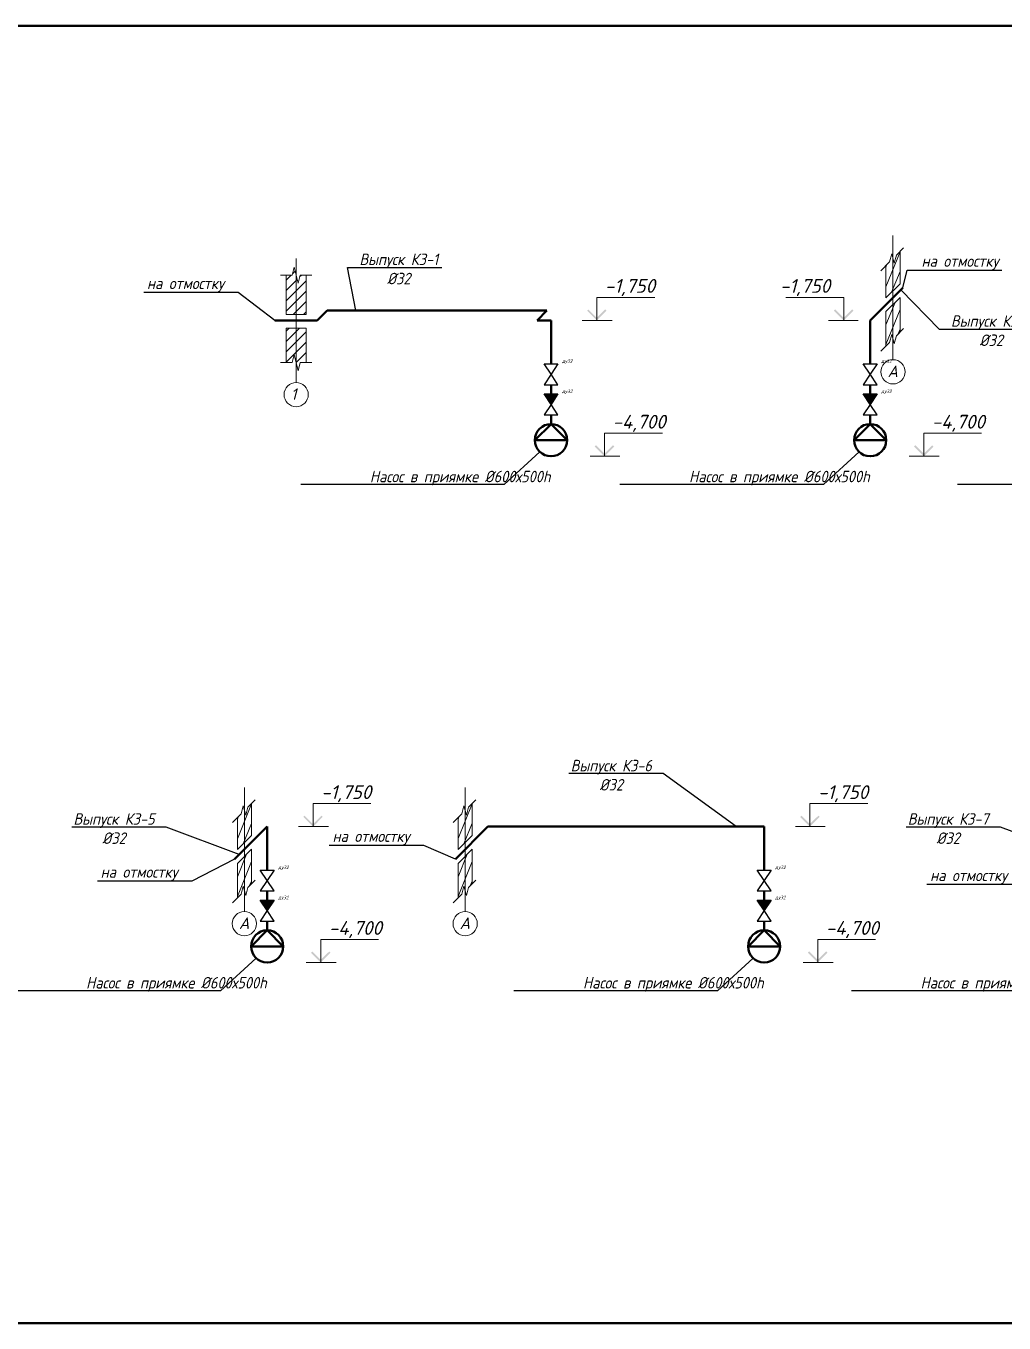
# Model space of a CAD drawing. Header units: millimetres. Extents: x -473555 to 885127, y 4787 to 453528.
# Drawn here: x 285576 to 306824, y 9755 to 37924 of the extents above; entities that cross this region are included whole.
import ezdxf
from ezdxf import colors
from ezdxf.entities.mleader import LeaderData, LeaderLine
from ezdxf.enums import TextEntityAlignment as Align
from ezdxf.math import Vec2, Vec3

# ---------------------------------------------------------------- set-up
doc = ezdxf.new("R2010")
doc.units = ezdxf.units.MM
doc.set_wipeout_variables(frame=1)
doc.layers.add('_ВК-маска', color=255, linetype='Continuous', transparency=0.9)
doc.layers.add('_ВК-Спецификация', color=3, linetype='Continuous', lineweight=15, plot=False, transparency=0.5)
doc.layers.add('ВК_K1', color=34, linetype='Continuous', lineweight=50)
doc.layers.add('ВК_К1_текст', color=34, linetype='Continuous', lineweight=9)
doc.layers.add('ВК_К3_текст', color=4, linetype='Continuous')
doc.styles.add('ISOPEUR', font='isocpeui.ttf', dxfattribs={"width": 0.9})

# ---------------------------------------------------------------- blocks, each defined once
blk = doc.blocks.new('_None')
blk = doc.blocks.new('*U111')
at = {"layer": '_ВК-Спецификация', "style": 'ISOPEUR'}
blk.add_attdef('ДУ', text='', height=50, dxfattribs=at).set_placement((235, 165), align=Align.CENTER)
blk.add_wipeout([(0, 0), (100, -152), (-100, -152)]).dxf.layer = '_ВК-маска'
blk.add_wipeout([(0, 0), (100, -152), (-100, -152)]).dxf.layer = '_ВК-маска'
blk.add_wipeout([(100, -152), (-100, -152), (0, 0)]).dxf.layer = '_ВК-маска'
at = {"linetype": 'ByBlock', "lineweight": 30}
blk.add_lwpolyline([(100, -152), (0, 0), (-100, -152), (100, -152)], dxfattribs=at)
blk.add_wipeout([(0, 0), (100, 151), (-100, 151)]).dxf.layer = '_ВК-маска'
blk.add_lwpolyline([(100, 151), (0, 0), (-100, 151), (100, 151)], dxfattribs=at)
blk = doc.blocks.new('*U225')
at = {"layer": '_ВК-Спецификация', "style": 'ISOPEUR'}
blk.add_attdef('ДУ', text='', height=50, dxfattribs=at).set_placement((235, 165), align=Align.CENTER)
blk.add_wipeout([(0, 0), (100, -152), (-100, -152)]).dxf.layer = '_ВК-маска'
blk.add_wipeout([(0, 0), (100, -152), (-100, -152)]).dxf.layer = '_ВК-маска'
blk.add_wipeout([(100, -152), (-100, -152), (0, 0)]).dxf.layer = '_ВК-маска'
at = {"linetype": 'ByBlock', "lineweight": 30}
blk.add_lwpolyline([(100, -152), (0, 0), (-100, -152), (100, -152)], dxfattribs=at)
blk.add_wipeout([(0, 0), (100, 151), (-100, 151)]).dxf.layer = '_ВК-маска'
h = blk.add_hatch(color=256)
h.dxf.hatch_style = 1
h.paths.add_polyline_path([(0, 0), (100, 151), (-100, 151)])
blk.add_lwpolyline([(100, 151), (0, 0), (-100, 151), (100, 151)], dxfattribs=at)
blk = doc.blocks.new('*U157')
at = {"linetype": 'ByBlock', "lineweight": -2}
h = blk.add_hatch(color=256, dxfattribs=at)
h.paths.add_polyline_path([(527, 212), (499, 240), (315, 57), (315, 0)])
h.paths.add_polyline_path([(131, 240), (103, 212), (315, 0), (315, 57)])
for p, q in [((315, 0), (315, 500)), ((315, 500), (1572, 500)), ((649, 0), (0, 0))]:
    blk.add_line(p, q, dxfattribs=at)
at = {"linetype": 'ByBlock', "style": 'ISOPEUR'}
blk.add_attdef('ОТМЕТКА', (521, 600), '', height=300, dxfattribs=at)
blk = doc.blocks.new('*U149')
at = {"lineweight": 15}
h = blk.add_hatch(dxfattribs=at)
h.set_pattern_fill('ANSI31', color=256, scale=50, angle=23, style=0)
h.set_pattern_definition([(68, (3183.52, 294.12), (-147.1904, 59.469), [])])
h.paths.add_polyline_path([(153, 993), (73, 913), (27, 740), (-27, 940), (-73, 766), (-153, 686), (-153, -12), (153, 295)])
h = blk.add_hatch(dxfattribs=at)
h.set_pattern_fill('ANSI31', color=256, scale=50, angle=23, style=0)
h.set_pattern_definition([(68, (3183.52, 310.29), (-147.1904, 59.469), [])])
h.paths.add_polyline_path([(153, -4), (-153, -311), (-153, -1060), (-73, -980), (-27, -807), (27, -1007), (73, -834), (153, -754)])
at = {"lineweight": 15, "ltscale": 100}
blk.add_line((0, 1340), (0, -1356), dxfattribs=at)
at = {"lineweight": 15, "ltscale": 2}
for points in [[(232, 1072), (73, 913), (27, 740), (-27, 940), (-73, 766), (-262, 577)], [(232, -675), (73, -834), (27, -1007), (-27, -807), (-73, -980), (-262, -1169)]]:
    blk.add_lwpolyline(points, dxfattribs=at)
at = {"lineweight": 15}
for points in [[(153, 993), (153, 295), (-153, -12), (-153, 686)], [(-153, -1060), (-153, -311), (153, -4), (153, -754)]]:
    blk.add_lwpolyline(points, dxfattribs=at)
at = {"lineweight": 15, "ltscale": 100}
blk.add_circle((0, -1619), 263, dxfattribs=at)
at = {"lineweight": 15, "ltscale": 100, "style": 'ISOPEUR'}
blk.add_attdef('ОСЬ', (-118, -1734), '', height=250, dxfattribs=at)
blk = doc.blocks.new('*U19')
at = {"lineweight": 15}
h = blk.add_hatch(dxfattribs=at)
h.set_pattern_fill('ANSI31', color=256, scale=50, style=0)
h.set_pattern_definition([(45, (1524.6, -16.17), (-112.253, 112.253), [])])
h.paths.add_polyline_path([(216, 974), (85, 974), (42, 799), (-46, 1149), (-90, 974), (-217, 974), (-217, 123), (216, 123)])
h = blk.add_hatch(dxfattribs=at)
h.set_pattern_fill('ANSI31', color=256, scale=50, style=0)
h.set_pattern_definition([(45, (1524.6, 0), (-112.253, 112.253), [])])
h.paths.add_polyline_path([(216, -176), (-217, -176), (-217, -925), (-90, -925), (-46, -750), (42, -1100), (85, -925), (216, -925)])
at = {"lineweight": 15, "ltscale": 100}
blk.add_line((0, 1340), (0, -1356), dxfattribs=at)
at = {"lineweight": 15}
blk.add_line((0, 158), (0, -158), dxfattribs=at)
at = {"linetype": 'ByBlock', "lineweight": 15}
for points in [[(339, 974), (85, 974), (42, 799), (-46, 1149), (-90, 974), (-343, 974)], [(339, -925), (85, -925), (42, -1100), (-46, -750), (-90, -925), (-343, -925)]]:
    blk.add_lwpolyline(points, dxfattribs=at)
at = {"lineweight": 15}
for points in [[(216, 974), (216, 123), (-217, 123), (-217, 974)], [(-217, -925), (-217, -176), (216, -176), (216, -925)]]:
    blk.add_lwpolyline(points, dxfattribs=at)
at = {"lineweight": 15, "ltscale": 100}
blk.add_circle((0, -1619), 263, dxfattribs=at)
at = {"lineweight": 15, "ltscale": 100, "style": 'ISOPEUR'}
blk.add_attdef('ОСЬ', (-118, -1734), '', height=250, dxfattribs=at)
blk = doc.blocks.new('*U146')
at = {"linetype": 'ByBlock', "lineweight": -2}
h = blk.add_hatch(color=256, dxfattribs=at)
h.paths.add_polyline_path([(-527, 212), (-499, 240), (-315, 57), (-315, 0)])
h.paths.add_polyline_path([(-131, 240), (-103, 212), (-315, 0), (-315, 57)])
for p, q in [((-315, 500), (-1572, 500)), ((-315, 0), (-315, 500)), ((-649, 0), (0, 0))]:
    blk.add_line(p, q, dxfattribs=at)
at = {"linetype": 'ByBlock', "style": 'ISOPEUR'}
blk.add_attdef('ОТМЕТКА', (-1565, 600), '', height=300, dxfattribs=at)

msp = doc.modelspace()

# ---------------------------------------------------------------- linework, layer by layer
at = {"layer": 'ВК_K1'}
for p, q in [((304623.3, 32235.9), (303916.2, 31528.8)), ((292117.1, 31740.9), (291905, 31528.8)), ((296894.4, 31740.9), (292117.1, 31740.9)), ((296682.2, 31528.8), (296894.4, 31740.9)), ((291905, 31528.8), (290982.2, 31528.8)), ((296982.2, 31528.8), (296682.2, 31528.8)), ((296632.2, 28928.8), (296982.2, 29278.8)), ((296982.2, 29278.8), (297332.2, 28928.8)), ((303566.2, 28928.8), (303916.2, 29278.8)), ((303916.2, 29278.8), (304266.2, 28928.8)), ((297332.2, 28928.8), (296632.2, 28928.8)), ((304266.2, 28928.8), (303566.2, 28928.8)), ((295612, 20535.1), (294904.9, 19828)), ((301612, 20535.1), (295612, 20535.1)), ((290467, 17935.1), (290817, 18285.1)), ((290817, 18285.1), (291167, 17935.1)), ((301262, 17935.1), (301612, 18285.1)), ((301612, 18285.1), (301962, 17935.1)), ((291167, 17935.1), (290467, 17935.1)), ((301962, 17935.1), (301262, 17935.1))]:
    msp.add_line(p, q, dxfattribs=at)
msp.add_lwpolyline([(163169, 37924.2), (328100.9, 37924.2), (328100.9, 9755), (163169, 9755)], close=True, dxfattribs=at)
for centre in [(296982.2, 28928.8), (303916.2, 28928.8), (290817, 17935.1), (301612, 17935.1)]:
    msp.add_circle(centre, 350, dxfattribs=at)

# ---------------------------------------------------------------- block references
for name, p, values in [('*U19', (291446.2, 31536.9), {'ОСЬ': '1'}), ('*U149', (295117.1, 20048.2), {'ОСЬ': 'A'})]:
    msp.add_blockref(name, p).add_auto_attribs(values)
at = {"layer": 'ВК_К1_текст'}
ref = msp.add_blockref('*U157', (297662, 31528.8), dxfattribs=at)
ref.add_attrib('ОТМЕТКА', '-1,750', (298152.4, 32128.8), dxfattribs={"layer": '0', "linetype": 'ByBlock', "height": 300, "style": 'ISOPEUR'})
ref = msp.add_blockref('*U146', (303656.4, 31528.8), dxfattribs=at)
ref.add_attrib('ОТМЕТКА', '-1,750', (301955.8, 32128.8), dxfattribs={"layer": '0', "linetype": 'ByBlock', "height": 300, "style": 'ISOPEUR'})
ref = msp.add_blockref('*U157', (297830.3, 28578.8), dxfattribs=at)
ref.add_attrib('ОТМЕТКА', '-4,700', (298320.7, 29178.8), dxfattribs={"layer": '0', "linetype": 'ByBlock', "height": 300, "style": 'ISOPEUR'})
ref = msp.add_blockref('*U157', (304764.3, 28578.8), dxfattribs=at)
ref.add_attrib('ОТМЕТКА', '-4,700', (305254.6, 29178.8), dxfattribs={"layer": '0', "linetype": 'ByBlock', "height": 300, "style": 'ISOPEUR'})
ref = msp.add_blockref('*U157', (291496.8, 20535.1), dxfattribs=at)
ref.add_attrib('ОТМЕТКА', '-1,750', (291987.2, 21135.1), dxfattribs={"layer": '0', "linetype": 'ByBlock', "height": 300, "style": 'ISOPEUR'})
ref = msp.add_blockref('*U157', (302291.8, 20535.1), dxfattribs=at)
ref.add_attrib('ОТМЕТКА', '-1,750', (302782.2, 21135.1), dxfattribs={"layer": '0', "linetype": 'ByBlock', "height": 300, "style": 'ISOPEUR'})
ref = msp.add_blockref('*U157', (291665.1, 17585.1), dxfattribs=at)
ref.add_attrib('ОТМЕТКА', '-4,700', (292155.5, 18185.1), dxfattribs={"layer": '0', "linetype": 'ByBlock', "height": 300, "style": 'ISOPEUR'})
ref = msp.add_blockref('*U157', (302460.1, 17585.1), dxfattribs=at)
ref.add_attrib('ОТМЕТКА', '-4,700', (302950.5, 18185.1), dxfattribs={"layer": '0', "linetype": 'ByBlock', "height": 300, "style": 'ISOPEUR'})

# ---------------------------------------------------------------- leaders
at = {"layer": 'ВК_К1_текст', "linetype": 'Continuous'}
ml = msp.add_multileader_mtext('Standard', dxfattribs=at)
ml.set_content('%%C50', color=256, style='ISOPEUR')
ml.set_leader_properties()
ml.set_arrow_properties(name='NONE')
ml.build(insert=Vec2(0, 0))
ml.multileader.update_dxf_attribs({"text_left_attachment_type": 6, "text_right_attachment_type": 6, "dogleg_length": 0.1, "arrow_head_size": 250, "scale": 100})
ctx = ml.context
ctx.base_point, ctx.scale, ctx.char_height, ctx.arrow_head_size, ctx.landing_gap_size, ctx.plane_origin = Vec3(277198.9, 36059.9), 100, 250, 250, 200, Vec3(286178, 25583.7)
ctx.left_attachment, ctx.right_attachment, ctx.text_align_type = 6, 6, 1
notes = []
notes.append((ctx, [(1, (1, 1, 0), (278103.8, 36059.9), (-1, 0), 10, [(0, [(278426.5, 35495)], 0, [])])]))
ctx.mtext.insert, ctx.mtext.width, ctx.mtext.alignment, ctx.mtext.flow_direction = Vec3(277646.3, 36359.9), 549.811, 2, 5
ml = msp.add_multileader_mtext('Standard', dxfattribs=at)
ml.set_content('q=2,7л/с\\Pv=0,63м/с\\Ph/d=0,53', color=256, style='ISOPEUR')
ml.set_leader_properties()
ml.set_arrow_properties(name='NONE')
ml.build(insert=Vec2(0, 0))
ml.multileader.update_dxf_attribs({"text_left_attachment_type": 6, "text_right_attachment_type": 6, "dogleg_length": 0.1, "arrow_head_size": 250, "scale": 100})
ctx = ml.context
ctx.base_point, ctx.scale, ctx.char_height, ctx.arrow_head_size, ctx.landing_gap_size, ctx.plane_origin = Vec3(236978.1, 28376.8), 100, 250, 250, 200, Vec3(252444.3, 23512)
ctx.left_attachment, ctx.right_attachment, ctx.text_align_type = 6, 6, 1
notes.append((ctx, [(1, (1, 1, 0), (238799.2, 28376.8), (-1, 0), 10, [(0, [(241743.3, 27312.1)], 0, [])])]))
ctx.mtext.insert, ctx.mtext.width, ctx.mtext.alignment, ctx.mtext.flow_direction = Vec3(237883.7, 28676.8), 1393.182, 2, 5
ml = msp.add_multileader_mtext('Standard', dxfattribs=at)
ml.set_content('Насос в приямке %%C600х500h', color=256, style='ISOPEUR')
ml.set_leader_properties()
ml.set_arrow_properties(name='NONE')
ml.build(insert=Vec2(0, 0))
ml.multileader.update_dxf_attribs({"text_left_attachment_type": 6, "text_right_attachment_type": 6, "dogleg_length": 0.1, "arrow_head_size": 250, "scale": 100})
ctx = ml.context
ctx.base_point, ctx.scale, ctx.char_height, ctx.arrow_head_size, ctx.landing_gap_size, ctx.plane_origin = Vec3(294060.9, 27964.1), 100, 250, 250, 200, Vec3(304153.6, 17487.9)
ctx.left_attachment, ctx.right_attachment, ctx.text_align_type = 6, 6, 1
notes.append((ctx, [(1, (1, 1, 0), (295968, 27964.1), (-1, 0), 10, [(0, [(296741.2, 28675)], 0, [])])]))
ctx.mtext.insert, ctx.mtext.width, ctx.mtext.alignment, ctx.mtext.flow_direction = Vec3(295009.5, 28264.1), 1666.841, 2, 5
ml = msp.add_multileader_mtext('Standard', dxfattribs=at)
ml.set_content('Насос в приямке %%C600х500h', color=256, style='ISOPEUR')
ml.set_leader_properties()
ml.set_arrow_properties(name='NONE')
ml.build(insert=Vec2(0, 0))
ml.multileader.update_dxf_attribs({"text_left_attachment_type": 6, "text_right_attachment_type": 6, "dogleg_length": 0.1, "arrow_head_size": 250, "scale": 100})
ctx = ml.context
ctx.base_point, ctx.scale, ctx.char_height, ctx.arrow_head_size, ctx.landing_gap_size, ctx.plane_origin = Vec3(300994.8, 27964.1), 100, 250, 250, 200, Vec3(311087.6, 17487.9)
ctx.left_attachment, ctx.right_attachment, ctx.text_align_type = 6, 6, 1
notes.append((ctx, [(1, (1, 1, 0), (302901.9, 27964.1), (-1, 0), 10, [(0, [(303675.2, 28675)], 0, [])])]))
ctx.mtext.insert, ctx.mtext.width, ctx.mtext.alignment, ctx.mtext.flow_direction = Vec3(301943.4, 28264.1), 1666.841, 2, 5
ml = msp.add_multileader_mtext('Standard', dxfattribs=at)
ml.set_content('Насос в приямке %%C600х500h', color=256, style='ISOPEUR')
ml.set_leader_properties()
ml.set_arrow_properties(name='NONE')
ml.build(insert=Vec2(0, 0))
ml.multileader.update_dxf_attribs({"text_left_attachment_type": 6, "text_right_attachment_type": 6, "dogleg_length": 0.1, "arrow_head_size": 250, "scale": 100})
ctx = ml.context
ctx.base_point, ctx.scale, ctx.char_height, ctx.arrow_head_size, ctx.landing_gap_size, ctx.plane_origin = Vec3(308328.2, 27964.1), 100, 250, 250, 200, Vec3(318420.9, 17487.9)
ctx.left_attachment, ctx.right_attachment, ctx.text_align_type = 6, 6, 1
notes.append((ctx, [(1, (1, 1, 0), (310235.3, 27964.1), (-1, 0), 10, [(0, [(311008.5, 28675)], 0, [])])]))
ctx.mtext.insert, ctx.mtext.width, ctx.mtext.alignment, ctx.mtext.flow_direction = Vec3(309276.7, 28264.1), 1666.841, 2, 5
ml = msp.add_multileader_mtext('Standard', dxfattribs=at)
ml.set_content('Насос в приямке %%C600х500h', color=256, style='ISOPEUR')
ml.set_leader_properties()
ml.set_arrow_properties(name='NONE')
ml.build(insert=Vec2(0, 0))
ml.multileader.update_dxf_attribs({"text_left_attachment_type": 6, "text_right_attachment_type": 6, "dogleg_length": 0.1, "arrow_head_size": 250, "scale": 100})
ctx = ml.context
ctx.base_point, ctx.scale, ctx.char_height, ctx.arrow_head_size, ctx.landing_gap_size, ctx.plane_origin = Vec3(316720.9, 27964.1), 100, 250, 250, 200, Vec3(326813.6, 17487.9)
ctx.left_attachment, ctx.right_attachment, ctx.text_align_type = 6, 6, 1
notes.append((ctx, [(1, (1, 1, 0), (318628, 27964.1), (-1, 0), 10, [(0, [(319401.2, 28675)], 0, [])])]))
ctx.mtext.insert, ctx.mtext.width, ctx.mtext.alignment, ctx.mtext.flow_direction = Vec3(317669.4, 28264.1), 1666.841, 2, 5
ml = msp.add_multileader_mtext('Standard', dxfattribs=at)
ml.set_content('%%C50', color=256, style='ISOPEUR')
ml.set_leader_properties()
ml.set_arrow_properties(name='NONE')
ml.build(insert=Vec2(0, 0))
ml.multileader.update_dxf_attribs({"text_left_attachment_type": 6, "text_right_attachment_type": 6, "dogleg_length": 0.1, "arrow_head_size": 250, "scale": 100})
ctx = ml.context
ctx.base_point, ctx.scale, ctx.char_height, ctx.arrow_head_size, ctx.landing_gap_size, ctx.plane_origin = Vec3(268797.4, 27072.7), 100, 250, 250, 200, Vec3(277776.5, 16596.5)
ctx.left_attachment, ctx.right_attachment, ctx.text_align_type = 6, 6, 1
notes.append((ctx, [(1, (1, 1, 0), (269702.3, 27072.7), (-1, 0), 10, [(0, [(270025.1, 26507.8)], 0, [])])]))
ctx.mtext.insert, ctx.mtext.width, ctx.mtext.alignment, ctx.mtext.flow_direction = Vec3(269244.9, 27372.7), 549.811, 2, 5
ml = msp.add_multileader_mtext('Standard', dxfattribs=at)
ml.set_content('q=4,7л/с\\Pv=0,73м/с\\Ph/d=0,4', color=256, style='ISOPEUR')
ml.set_leader_properties()
ml.set_arrow_properties(name='NONE')
ml.build(insert=Vec2(0, 0))
ml.multileader.update_dxf_attribs({"text_left_attachment_type": 6, "text_right_attachment_type": 6, "dogleg_length": 0.1, "arrow_head_size": 250, "scale": 100})
ctx = ml.context
ctx.base_point, ctx.scale, ctx.char_height, ctx.arrow_head_size, ctx.landing_gap_size, ctx.plane_origin = Vec3(235470.3, 26869), 100, 250, 250, 200, Vec3(250936.6, 22004.2)
ctx.left_attachment, ctx.right_attachment, ctx.text_align_type = 6, 6, 1
notes.append((ctx, [(1, (1, 1, 0), (237291.5, 26869), (-1, 0), 10, [(0, [(240235.5, 25804.3)], 0, [])])]))
ctx.mtext.insert, ctx.mtext.width, ctx.mtext.alignment, ctx.mtext.flow_direction = Vec3(236375.9, 27169), 1393.182, 2, 5
ml = msp.add_multileader_mtext('Standard', dxfattribs=at)
ml.set_content('q=4,7л/с\\Pv=0,73м/с\\Ph/d=0,4', color=256, style='ISOPEUR')
ml.set_leader_properties()
ml.set_arrow_properties(name='NONE')
ml.build(insert=Vec2(0, 0))
ml.multileader.update_dxf_attribs({"text_left_attachment_type": 6, "text_right_attachment_type": 6, "dogleg_length": 0.1, "arrow_head_size": 250, "scale": 100})
ctx = ml.context
ctx.base_point, ctx.scale, ctx.char_height, ctx.arrow_head_size, ctx.landing_gap_size, ctx.plane_origin = Vec3(243789.9, 23144.7), 100, 250, 250, 200, Vec3(259113.1, 17713.2)
ctx.left_attachment, ctx.right_attachment, ctx.text_align_type = 6, 6, 1
notes.append((ctx, [(0, (1, 1, 0), (243779.9, 23144.7), (1, 0), 10, [(0, [(243034, 24447)], 0, [])])]))
ctx.mtext.insert, ctx.mtext.width, ctx.mtext.alignment, ctx.mtext.flow_direction = Vec3(244695.5, 23444.7), 1393.182, 2, 5
ml = msp.add_multileader_mtext('Standard', dxfattribs=at)
ml.set_content('%%C50', color=256, style='ISOPEUR')
ml.set_leader_properties()
ml.set_arrow_properties(name='NONE')
ml.build(insert=Vec2(0, 0))
ml.multileader.update_dxf_attribs({"text_left_attachment_type": 6, "text_right_attachment_type": 6, "dogleg_length": 0.1, "arrow_head_size": 250, "scale": 100})
ctx = ml.context
ctx.base_point, ctx.scale, ctx.char_height, ctx.arrow_head_size, ctx.landing_gap_size, ctx.plane_origin = Vec3(276419, 23413.6), 100, 250, 250, 200, Vec3(285398.1, 12580.5)
ctx.left_attachment, ctx.right_attachment, ctx.text_align_type = 6, 6, 1
notes.append((ctx, [(1, (1, 1, 0), (277323.8, 23413.6), (-1, 0), 10, [(0, [(277646.6, 22491.8)], 0, [])])]))
ctx.mtext.insert, ctx.mtext.width, ctx.mtext.alignment, ctx.mtext.flow_direction = Vec3(276866.4, 23713.6), 549.811, 2, 5
ml = msp.add_multileader_mtext('Standard', dxfattribs=at)
ml.set_content('%%C50', color=256, style='ISOPEUR')
ml.set_leader_properties()
ml.set_arrow_properties(name='NONE')
ml.build(insert=Vec2(0, 0))
ml.multileader.update_dxf_attribs({"text_left_attachment_type": 6, "text_right_attachment_type": 6, "dogleg_length": 0.1, "arrow_head_size": 250, "scale": 100})
ctx = ml.context
ctx.base_point, ctx.scale, ctx.char_height, ctx.arrow_head_size, ctx.landing_gap_size, ctx.plane_origin = Vec3(271430.1, 22545), 100, 250, 250, 200, Vec3(280409.2, 12068.9)
ctx.left_attachment, ctx.right_attachment, ctx.text_align_type = 6, 6, 1
notes.append((ctx, [(1, (1, 1, 0), (272334.9, 22545), (-1, 0), 10, [(0, [(272657.7, 21980.2)], 0, [])])]))
ctx.mtext.insert, ctx.mtext.width, ctx.mtext.alignment, ctx.mtext.flow_direction = Vec3(271877.5, 22845), 549.811, 2, 5
ml = msp.add_multileader_mtext('Standard', dxfattribs=at)
ml.set_content('%%C50', color=256, style='ISOPEUR')
ml.set_leader_properties()
ml.set_arrow_properties(name='NONE')
ml.build(insert=Vec2(0, 0))
ml.multileader.update_dxf_attribs({"text_left_attachment_type": 6, "text_right_attachment_type": 6, "dogleg_length": 0.1, "arrow_head_size": 250, "scale": 100})
ctx = ml.context
ctx.base_point, ctx.scale, ctx.char_height, ctx.arrow_head_size, ctx.landing_gap_size, ctx.plane_origin = Vec3(274534.6, 21433.7), 100, 250, 250, 200, Vec3(283513.7, 10600.6)
ctx.left_attachment, ctx.right_attachment, ctx.text_align_type = 6, 6, 1
notes.append((ctx, [(1, (1, 1, 0), (275439.4, 21433.7), (-1, 0), 10, [(0, [(275762.2, 20511.9)], 0, [])])]))
ctx.mtext.insert, ctx.mtext.width, ctx.mtext.alignment, ctx.mtext.flow_direction = Vec3(274982, 21733.7), 549.811, 2, 5
ml = msp.add_multileader_mtext('Standard', dxfattribs=at)
ml.set_content('Насос в приямке %%C600х500h', color=256, style='ISOPEUR')
ml.set_leader_properties()
ml.set_arrow_properties(name='NONE')
ml.build(insert=Vec2(0, 0))
ml.multileader.update_dxf_attribs({"text_left_attachment_type": 6, "text_right_attachment_type": 6, "dogleg_length": 0.1, "arrow_head_size": 250, "scale": 100})
ctx = ml.context
ctx.base_point, ctx.scale, ctx.char_height, ctx.arrow_head_size, ctx.landing_gap_size, ctx.plane_origin = Vec3(287895.7, 16970.4), 100, 250, 250, 200, Vec3(297988.4, 6494.3)
ctx.left_attachment, ctx.right_attachment, ctx.text_align_type = 6, 6, 1
notes.append((ctx, [(1, (1, 1, 0), (289802.8, 16970.4), (-1, 0), 10, [(0, [(290576, 17681.3)], 0, [])])]))
ctx.mtext.insert, ctx.mtext.width, ctx.mtext.alignment, ctx.mtext.flow_direction = Vec3(288844.3, 17270.4), 1666.841, 2, 5
ml = msp.add_multileader_mtext('Standard', dxfattribs=at)
ml.set_content('Насос в приямке %%C600х500h', color=256, style='ISOPEUR')
ml.set_leader_properties()
ml.set_arrow_properties(name='NONE')
ml.build(insert=Vec2(0, 0))
ml.multileader.update_dxf_attribs({"text_left_attachment_type": 6, "text_right_attachment_type": 6, "dogleg_length": 0.1, "arrow_head_size": 250, "scale": 100})
ctx = ml.context
ctx.base_point, ctx.scale, ctx.char_height, ctx.arrow_head_size, ctx.landing_gap_size, ctx.plane_origin = Vec3(298690.7, 16970.4), 100, 250, 250, 200, Vec3(308783.5, 6494.3)
ctx.left_attachment, ctx.right_attachment, ctx.text_align_type = 6, 6, 1
notes.append((ctx, [(1, (1, 1, 0), (300597.8, 16970.4), (-1, 0), 10, [(0, [(301371.1, 17681.3)], 0, [])])]))
ctx.mtext.insert, ctx.mtext.width, ctx.mtext.alignment, ctx.mtext.flow_direction = Vec3(299639.3, 17270.4), 1666.841, 2, 5
ml = msp.add_multileader_mtext('Standard', dxfattribs=at)
ml.set_content('Насос в приямке %%C600х500h', color=256, style='ISOPEUR')
ml.set_leader_properties()
ml.set_arrow_properties(name='NONE')
ml.build(insert=Vec2(0, 0))
ml.multileader.update_dxf_attribs({"text_left_attachment_type": 6, "text_right_attachment_type": 6, "dogleg_length": 0.1, "arrow_head_size": 250, "scale": 100})
ctx = ml.context
ctx.base_point, ctx.scale, ctx.char_height, ctx.arrow_head_size, ctx.landing_gap_size, ctx.plane_origin = Vec3(306024.1, 16970.4), 100, 250, 250, 200, Vec3(316116.8, 6494.3)
ctx.left_attachment, ctx.right_attachment, ctx.text_align_type = 6, 6, 1
notes.append((ctx, [(1, (1, 1, 0), (307931.2, 16970.4), (-1, 0), 10, [(0, [(308704.4, 17681.3)], 0, [])])]))
ctx.mtext.insert, ctx.mtext.width, ctx.mtext.alignment, ctx.mtext.flow_direction = Vec3(306972.6, 17270.4), 1666.841, 2, 5
ml = msp.add_multileader_mtext('Standard', dxfattribs=at)
ml.set_content('Насос в приямке %%C600х500h', color=256, style='ISOPEUR')
ml.set_leader_properties()
ml.set_arrow_properties(name='NONE')
ml.build(insert=Vec2(0, 0))
ml.multileader.update_dxf_attribs({"text_left_attachment_type": 6, "text_right_attachment_type": 6, "dogleg_length": 0.1, "arrow_head_size": 250, "scale": 100})
ctx = ml.context
ctx.base_point, ctx.scale, ctx.char_height, ctx.arrow_head_size, ctx.landing_gap_size, ctx.plane_origin = Vec3(314085.3, 16970.4), 100, 250, 250, 200, Vec3(324178.1, 6494.3)
ctx.left_attachment, ctx.right_attachment, ctx.text_align_type = 6, 6, 1
notes.append((ctx, [(1, (1, 1, 0), (315992.4, 16970.4), (-1, 0), 10, [(0, [(316765.7, 17681.3)], 0, [])])]))
ctx.mtext.insert, ctx.mtext.width, ctx.mtext.alignment, ctx.mtext.flow_direction = Vec3(315033.9, 17270.4), 1666.841, 2, 5
ml = msp.add_multileader_mtext('Standard', dxfattribs=at)
ml.set_content('Выпуск К1-4\\P%%C100', color=256, style='ISOPEUR')
ml.set_leader_properties()
ml.set_arrow_properties(name='NONE')
ml.build(insert=Vec2(0, 0))
ml.multileader.update_dxf_attribs({"text_left_attachment_type": 6, "text_right_attachment_type": 6, "dogleg_length": 0.1, "arrow_head_size": 250, "scale": 100})
ctx = ml.context
ctx.base_point, ctx.scale, ctx.char_height, ctx.arrow_head_size, ctx.landing_gap_size, ctx.plane_origin = Vec3(263647.6, 12635.2), 100, 250, 250, 200, Vec3(275984.6, 7212.8)
ctx.left_attachment, ctx.right_attachment, ctx.text_align_type = 6, 6, 1
notes.append((ctx, [(1, (1, 1, 0), (265850.5, 12635.2), (-1, 0), 10, [(0, [(267513.1, 11119.9)], 0, [])])]))
ctx.mtext.insert, ctx.mtext.width, ctx.mtext.alignment, ctx.mtext.flow_direction = Vec3(264744.1, 12935.2), 2001.515, 2, 5
at = {"layer": 'ВК_К3_текст', "linetype": 'Continuous'}
ml = msp.add_multileader_mtext('Standard', dxfattribs=at)
ml.set_content('Выпуск К3-1\\P%%C32', color=256, style='ISOPEUR')
ml.set_leader_properties()
ml.set_arrow_properties(name='NONE')
ml.build(insert=Vec2(0, 0))
ml.multileader.update_dxf_attribs({"text_left_attachment_type": 6, "text_right_attachment_type": 6, "dogleg_length": 0.1, "arrow_head_size": 250, "scale": 100})
ctx = ml.context
ctx.base_point, ctx.scale, ctx.char_height, ctx.arrow_head_size, ctx.landing_gap_size, ctx.plane_origin = Vec3(292570.4, 32680.3), 100, 250, 250, 200, Vec3(296860.4, 22707.2)
ctx.left_attachment, ctx.right_attachment, ctx.text_align_type = 6, 6, 1
notes.append((ctx, [(0, (1, 1, 0), (292560.4, 32680.3), (1, 0), 10, [(0, [(292744.2, 31740.9)], 0, [])])]))
ctx.mtext.insert, ctx.mtext.alignment, ctx.mtext.flow_direction = Vec3(293676.3, 32980.3), 2, 5
ml = msp.add_multileader_mtext('Standard', dxfattribs=at)
ml.set_content('на отмостку', color=256, style='ISOPEUR')
ml.set_leader_properties()
ml.set_arrow_properties(name='NONE')
ml.build(insert=Vec2(0, 0))
ml.multileader.update_dxf_attribs({"text_left_attachment_type": 6, "text_right_attachment_type": 6, "dogleg_length": 0.1, "arrow_head_size": 250, "scale": 100})
ctx = ml.context
ctx.base_point, ctx.scale, ctx.char_height, ctx.arrow_head_size, ctx.landing_gap_size, ctx.plane_origin = Vec3(304729.5, 32619), 100, 250, 250, 200, Vec3(309091, 22646)
ctx.left_attachment, ctx.right_attachment, ctx.text_align_type = 6, 6, 1
notes.append((ctx, [(0, (1, 1, 0), (304719.5, 32619), (1, 0), 10, [(0, [(304623.3, 32235.9)], 0, [])])]))
ctx.mtext.insert, ctx.mtext.alignment, ctx.mtext.flow_direction = Vec3(305867.5, 32944), 2, 5
ml = msp.add_multileader_mtext('Standard', dxfattribs=at)
ml.set_content('на отмостку', color=256, style='ISOPEUR')
ml.set_leader_properties()
ml.set_arrow_properties(name='NONE')
ml.build(insert=Vec2(0, 0))
ml.multileader.update_dxf_attribs({"text_left_attachment_type": 6, "text_right_attachment_type": 6, "dogleg_length": 0.1, "arrow_head_size": 250, "scale": 100})
ctx = ml.context
ctx.base_point, ctx.scale, ctx.char_height, ctx.arrow_head_size, ctx.landing_gap_size, ctx.plane_origin = Vec3(287903.4, 32134.6), 100, 250, 250, 200, Vec3(292264.9, 22161.5)
ctx.left_attachment, ctx.right_attachment, ctx.text_align_type = 6, 6, 1
notes.append((ctx, [(1, (1, 1, 0), (290189.4, 32134.6), (-1, 0), 10, [(0, [(290982.2, 31528.8)], 0, [])])]))
ctx.mtext.insert, ctx.mtext.alignment, ctx.mtext.flow_direction = Vec3(289041.4, 32459.6), 2, 5
ml = msp.add_multileader_mtext('Standard', dxfattribs=at)
ml.set_content('Выпуск К3-2\\P%%C32', color=256, style='ISOPEUR')
ml.set_leader_properties()
ml.set_arrow_properties(name='NONE')
ml.build(insert=Vec2(0, 0))
ml.multileader.update_dxf_attribs({"text_left_attachment_type": 6, "text_right_attachment_type": 6, "dogleg_length": 0.1, "arrow_head_size": 250, "scale": 100})
ctx = ml.context
ctx.base_point, ctx.scale, ctx.char_height, ctx.arrow_head_size, ctx.landing_gap_size, ctx.plane_origin = Vec3(305422.2, 31340.1), 100, 250, 250, 200, Vec3(309582.6, 22622.5)
ctx.left_attachment, ctx.right_attachment, ctx.text_align_type = 6, 6, 1
notes.append((ctx, [(0, (1, 1, 0), (305412.2, 31340.1), (1, 0), 10, [(0, [(304581.1, 32193.8)], 0, [])])]))
ctx.mtext.insert, ctx.mtext.alignment, ctx.mtext.flow_direction = Vec3(306546.4, 31640.1), 2, 5
ml = msp.add_multileader_mtext('Standard', dxfattribs=at)
ml.set_content('Выпуск К3-6\\P%%C32', color=256, style='ISOPEUR')
ml.set_leader_properties()
ml.set_arrow_properties(name='NONE')
ml.build(insert=Vec2(0, 0))
ml.multileader.update_dxf_attribs({"text_left_attachment_type": 6, "text_right_attachment_type": 6, "dogleg_length": 0.1, "arrow_head_size": 250, "scale": 100})
ctx = ml.context
ctx.base_point, ctx.scale, ctx.char_height, ctx.arrow_head_size, ctx.landing_gap_size, ctx.plane_origin = Vec3(297174.4, 21686.6), 100, 250, 250, 200, Vec3(301490.3, 11713.5)
ctx.left_attachment, ctx.right_attachment, ctx.text_align_type = 6, 6, 1
notes.append((ctx, [(1, (1, 1, 0), (299419.4, 21686.6), (-1, 0), 10, [(0, [(301004.8, 20535.1)], 0, [])])]))
ctx.mtext.insert, ctx.mtext.alignment, ctx.mtext.flow_direction = Vec3(298291.9, 21986.6), 2, 5
ml = msp.add_multileader_mtext('Standard', dxfattribs=at)
ml.set_content('Выпуск К3-5\\P%%C32', color=256, style='ISOPEUR')
ml.set_leader_properties()
ml.set_arrow_properties(name='NONE')
ml.build(insert=Vec2(0, 0))
ml.multileader.update_dxf_attribs({"text_left_attachment_type": 6, "text_right_attachment_type": 6, "dogleg_length": 0.1, "arrow_head_size": 250, "scale": 100})
ctx = ml.context
ctx.base_point, ctx.scale, ctx.char_height, ctx.arrow_head_size, ctx.landing_gap_size, ctx.plane_origin = Vec3(286366.4, 20527.2), 100, 250, 250, 200, Vec3(290695.2, 10554.2)
ctx.left_attachment, ctx.right_attachment, ctx.text_align_type = 6, 6, 1
notes.append((ctx, [(1, (1, 1, 0), (288623.1, 20527.2), (-1, 0), 10, [(0, [(290209.8, 19927.9)], 0, [])])]))
ctx.mtext.insert, ctx.mtext.alignment, ctx.mtext.flow_direction = Vec3(287489.7, 20827.2), 2, 5
ml = msp.add_multileader_mtext('Standard', dxfattribs=at)
ml.set_content('Выпуск К3-7\\P%%C32', color=256, style='ISOPEUR')
ml.set_leader_properties()
ml.set_arrow_properties(name='NONE')
ml.build(insert=Vec2(0, 0))
ml.multileader.update_dxf_attribs({"text_left_attachment_type": 6, "text_right_attachment_type": 6, "dogleg_length": 0.1, "arrow_head_size": 250, "scale": 100})
ctx = ml.context
ctx.base_point, ctx.scale, ctx.char_height, ctx.arrow_head_size, ctx.landing_gap_size, ctx.plane_origin = Vec3(304481.8, 20527.2), 100, 250, 250, 200, Vec3(308823.6, 10554.2)
ctx.left_attachment, ctx.right_attachment, ctx.text_align_type = 6, 6, 1
notes.append((ctx, [(1, (1, 1, 0), (306750.1, 20527.2), (-1, 0), 10, [(0, [(308338.1, 19927.9)], 0, [])])]))
ctx.mtext.insert, ctx.mtext.alignment, ctx.mtext.flow_direction = Vec3(305611, 20827.2), 2, 5
ml = msp.add_multileader_mtext('Standard', dxfattribs=at)
ml.set_content('на отмостку', color=256, style='ISOPEUR')
ml.set_leader_properties()
ml.set_arrow_properties(name='NONE')
ml.build(insert=Vec2(0, 0))
ml.multileader.update_dxf_attribs({"text_left_attachment_type": 6, "text_right_attachment_type": 6, "dogleg_length": 0.1, "arrow_head_size": 250, "scale": 100})
ctx = ml.context
ctx.base_point, ctx.scale, ctx.char_height, ctx.arrow_head_size, ctx.landing_gap_size, ctx.plane_origin = Vec3(291934.6, 20128.3), 100, 250, 250, 200, Vec3(296296, 10155.2)
ctx.left_attachment, ctx.right_attachment, ctx.text_align_type = 6, 6, 1
notes.append((ctx, [(1, (1, 1, 0), (294220.6, 20128.3), (-1, 0), 10, [(0, [(294904.9, 19828)], 0, [])])]))
ctx.mtext.insert, ctx.mtext.alignment, ctx.mtext.flow_direction = Vec3(293072.6, 20453.3), 2, 5
ml = msp.add_multileader_mtext('Standard', dxfattribs=at)
ml.set_content('на отмостку', color=256, style='ISOPEUR')
ml.set_leader_properties()
ml.set_arrow_properties(name='NONE')
ml.build(insert=Vec2(0, 0))
ml.multileader.update_dxf_attribs({"text_left_attachment_type": 6, "text_right_attachment_type": 6, "dogleg_length": 0.1, "arrow_head_size": 250, "scale": 100})
ctx = ml.context
ctx.base_point, ctx.scale, ctx.char_height, ctx.arrow_head_size, ctx.landing_gap_size, ctx.plane_origin = Vec3(286896.6, 19352.3), 100, 250, 250, 200, Vec3(291258.1, 9379.3)
ctx.left_attachment, ctx.right_attachment, ctx.text_align_type = 6, 6, 1
notes.append((ctx, [(1, (1, 1, 0), (289182.6, 19352.3), (-1, 0), 10, [(0, [(290109.9, 19828)], 0, [])])]))
ctx.mtext.insert, ctx.mtext.alignment, ctx.mtext.flow_direction = Vec3(288034.6, 19677.3), 2, 5
ml = msp.add_multileader_mtext('Standard', dxfattribs=at)
ml.set_content('на отмостку', color=256, style='ISOPEUR')
ml.set_leader_properties()
ml.set_arrow_properties(name='NONE')
ml.build(insert=Vec2(0, 0))
ml.multileader.update_dxf_attribs({"text_left_attachment_type": 6, "text_right_attachment_type": 6, "dogleg_length": 0.1, "arrow_head_size": 250, "scale": 100})
ctx = ml.context
ctx.base_point, ctx.scale, ctx.char_height, ctx.arrow_head_size, ctx.landing_gap_size, ctx.plane_origin = Vec3(304916.7, 19277.5), 100, 250, 250, 200, Vec3(309278.2, 9304.4)
ctx.left_attachment, ctx.right_attachment, ctx.text_align_type = 6, 6, 1
notes.append((ctx, [(1, (1, 1, 0), (307202.7, 19277.5), (-1, 0), 10, [(0, [(307887.1, 18977.2)], 0, [])])]))
ctx.mtext.insert, ctx.mtext.alignment, ctx.mtext.flow_direction = Vec3(306054.7, 19602.5), 2, 5
for ctx, leaders in notes:
    for number, flags, end, landing, length, lines in leaders:
        leader = LeaderData()
        leader.index, (leader.has_last_leader_line, leader.has_dogleg_vector, leader.attachment_direction) = number, flags
        leader.last_leader_point, leader.dogleg_vector, leader.dogleg_length = Vec3(end), Vec3(landing), length
        for number, points, colour, breaks in lines:
            line = LeaderLine()
            line.index, line.vertices, line.color, line.breaks = number, Vec3.list(points), colors.encode_raw_color(colour), breaks
            leader.lines.append(line)
        ctx.leaders.append(leader)

# ---------------------------------------------------------------- next in the draw order: block references
at = {"layer": 'ВК_K1', "xscale": 1.5, "yscale": 1.5, "zscale": 1.5}
for p in [(296982.2, 30360.5), (303916.2, 30360.5), (290817, 19366.8), (301612, 19366.8)]:
    msp.add_blockref('*U111', p, dxfattribs=at).add_auto_attribs({'ДУ': 'ду32'})

# ---------------------------------------------------------------- next in the draw order: linework, layer by layer
at = {"layer": 'ВК_K1'}
for p, q in [((296982.2, 30587.8), (296982.2, 31528.8)), ((303916.2, 30587.8), (303916.2, 31528.8)), ((290817, 20535.1), (290109.9, 19828)), ((290817, 19594.1), (290817, 20535.1)), ((301612, 19594.1), (301612, 20535.1))]:
    msp.add_line(p, q, dxfattribs=at)

# ---------------------------------------------------------------- next in the draw order: block references
at = {"layer": 'ВК_K1', "xscale": 1.5, "yscale": 1.5, "zscale": 1.5}
for p in [(296982.2, 29706), (303916.2, 29706), (290817, 18712.3), (301612, 18712.3)]:
    msp.add_blockref('*U225', p, dxfattribs=at).add_auto_attribs({'ДУ': 'ду32'})

# ---------------------------------------------------------------- next in the draw order: linework, layer by layer
at = {"layer": 'ВК_K1'}
for p, q in [((296982.2, 29933.3), (296982.2, 30133.3)), ((303916.2, 29933.3), (303916.2, 30133.3)), ((296982.2, 29478.8), (296982.2, 29278.8)), ((303916.2, 29478.8), (303916.2, 29278.8)), ((290817, 18939.6), (290817, 19139.6)), ((301612, 18939.6), (301612, 19139.6)), ((290817, 18485.1), (290817, 18285.1)), ((301612, 18485.1), (301612, 18285.1))]:
    msp.add_line(p, q, dxfattribs=at)

# ---------------------------------------------------------------- next in the draw order: block references
for p in [(304411.1, 32031.8), (290322, 20048.2)]:
    msp.add_blockref('*U149', p).add_auto_attribs({'ОСЬ': 'A'})

# ---------------------------------------------------------------- next in the draw order: leaders
at = {"layer": 'ВК_К1_текст', "linetype": 'Continuous'}
ml = msp.add_multileader_mtext('Standard', dxfattribs=at)
ml.set_content('%%C50', color=256, style='ISOPEUR')
ml.set_leader_properties()
ml.set_arrow_properties(name='NONE')
ml.build(insert=Vec2(0, 0))
ml.multileader.update_dxf_attribs({"text_left_attachment_type": 6, "text_right_attachment_type": 6, "dogleg_length": 0.1, "arrow_head_size": 250, "scale": 100})
ctx = ml.context
ctx.base_point, ctx.scale, ctx.char_height, ctx.arrow_head_size, ctx.landing_gap_size, ctx.plane_origin = Vec3(278554.5, 30127.8), 100, 250, 250, 200, Vec3(287533.6, 19651.6)
ctx.left_attachment, ctx.right_attachment, ctx.text_align_type = 6, 6, 1
notes = []
notes.append((ctx, [(1, (1, 1, 0), (279459.4, 30127.8), (-1, 0), 10, [(0, [(279782.1, 29563)], 0, [])])]))
ctx.mtext.insert, ctx.mtext.width, ctx.mtext.alignment, ctx.mtext.flow_direction = Vec3(279001.9, 30427.8), 549.811, 2, 5
ml = msp.add_multileader_mtext('Standard', dxfattribs=at)
ml.set_content('%%C50', color=256, style='ISOPEUR')
ml.set_leader_properties()
ml.set_arrow_properties(name='NONE')
ml.build(insert=Vec2(0, 0))
ml.multileader.update_dxf_attribs({"text_left_attachment_type": 6, "text_right_attachment_type": 6, "dogleg_length": 0.1, "arrow_head_size": 250, "scale": 100})
ctx = ml.context
ctx.base_point, ctx.scale, ctx.char_height, ctx.arrow_head_size, ctx.landing_gap_size, ctx.plane_origin = Vec3(273326, 18217.3), 100, 250, 250, 200, Vec3(280942.1, 7913.6)
ctx.left_attachment, ctx.right_attachment, ctx.text_align_type = 6, 6, 1
notes.append((ctx, [(0, (1, 1, 0), (273316, 18217.3), (1, 0), 10, [(0, [(273190.6, 17824.9)], 0, [])])]))
ctx.mtext.insert, ctx.mtext.width, ctx.mtext.alignment, ctx.mtext.flow_direction = Vec3(273773.4, 18517.3), 549.811, 2, 5
for ctx, leaders in notes:
    for number, flags, end, landing, length, lines in leaders:
        leader = LeaderData()
        leader.index, (leader.has_last_leader_line, leader.has_dogleg_vector, leader.attachment_direction) = number, flags
        leader.last_leader_point, leader.dogleg_vector, leader.dogleg_length = Vec3(end), Vec3(landing), length
        for number, points, colour, breaks in lines:
            line = LeaderLine()
            line.index, line.vertices, line.color, line.breaks = number, Vec3.list(points), colors.encode_raw_color(colour), breaks
            leader.lines.append(line)
        ctx.leaders.append(leader)

doc.saveas('drawing.dxf')
